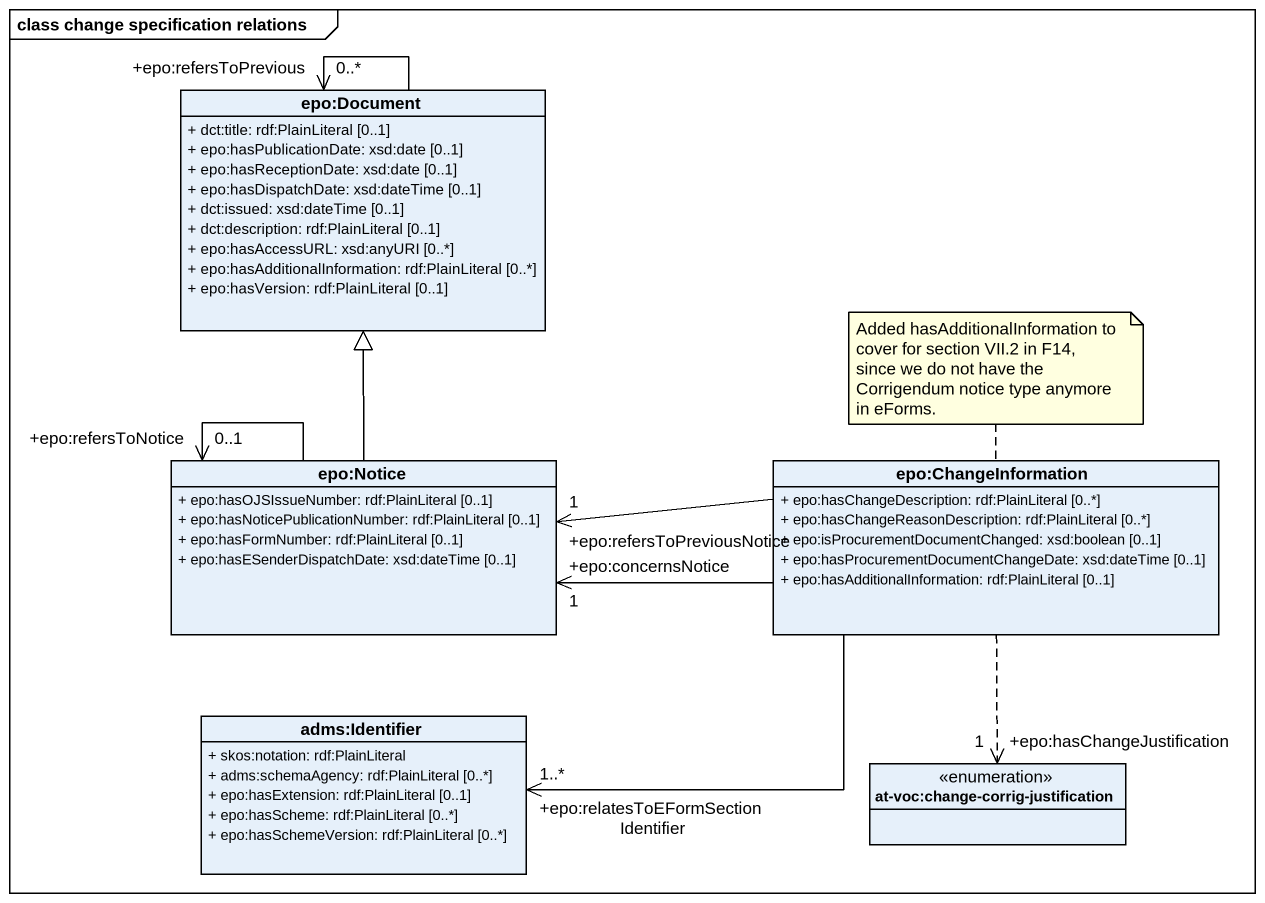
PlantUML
@startuml
mainframe class change specification relations
hide circle
hide empty members
skinparam classAttributeIconSize 0
class "epo:Document" as epo_Document {
  + dct:title: rdf:PlainLiteral [0..1]
  + epo:hasPublicationDate: xsd:date [0..1]
  + epo:hasReceptionDate: xsd:date [0..1]
  + epo:hasDispatchDate: xsd:dateTime [0..1]
  + dct:issued: xsd:dateTime [0..1]
  + dct:description: rdf:PlainLiteral [0..1]
  + epo:hasAccessURL: xsd:anyURI [0..*]
  + epo:hasAdditionalInformation: rdf:PlainLiteral [0..*]
  + epo:hasVersion: rdf:PlainLiteral [0..1]
}
class "epo:Notice" as epo_Notice {
  + epo:hasOJSIssueNumber: rdf:PlainLiteral [0..1]
  + epo:hasNoticePublicationNumber: rdf:PlainLiteral [0..1]
  + epo:hasFormNumber: rdf:PlainLiteral [0..1]
  + epo:hasESenderDispatchDate: xsd:dateTime [0..1]
}
class "epo:ChangeInformation" as epo_ChangeInformation {
  + epo:hasChangeDescription: rdf:PlainLiteral [0..*]
  + epo:hasChangeReasonDescription: rdf:PlainLiteral [0..*]
  + epo:isProcurementDocumentChanged: xsd:boolean [0..1]
  + epo:hasProcurementDocumentChangeDate: xsd:dateTime [0..1]
  + epo:hasAdditionalInformation: rdf:PlainLiteral [0..1]
}
class "adms:Identifier" as adms_Identifier {
  + skos:notation: rdf:PlainLiteral
  + adms:schemaAgency: rdf:PlainLiteral [0..*]
  + epo:hasExtension: rdf:PlainLiteral [0..1]
  + epo:hasScheme: rdf:PlainLiteral [0..*]
  + epo:hasSchemeVersion: rdf:PlainLiteral [0..*]
}
enum "at-voc:change-corrig-justification" as at_voc_change_corrig
epo_Document --> "+epo:refersToPrevious\n0..*" epo_Document
epo_Notice -up-|> epo_Document
epo_Notice --> "+epo:refersToNotice\n0..1" epo_Notice
epo_ChangeInformation -left-> "+epo:refersToPreviousNotice\n1" epo_Notice
epo_ChangeInformation -left-> "+epo:concernsNotice\n1" epo_Notice
epo_ChangeInformation -left-> "+epo:relatesToEFormSectionIdentifier\n1..*" adms_Identifier
epo_ChangeInformation ..> "+epo:hasChangeJustification\n1" at_voc_change_corrig
note top of epo_ChangeInformation : Added hasAdditionalInformation to cover for section VII.2 in F14, since we do not have the Corrigendum notice type anymore in eForms.
@enduml
